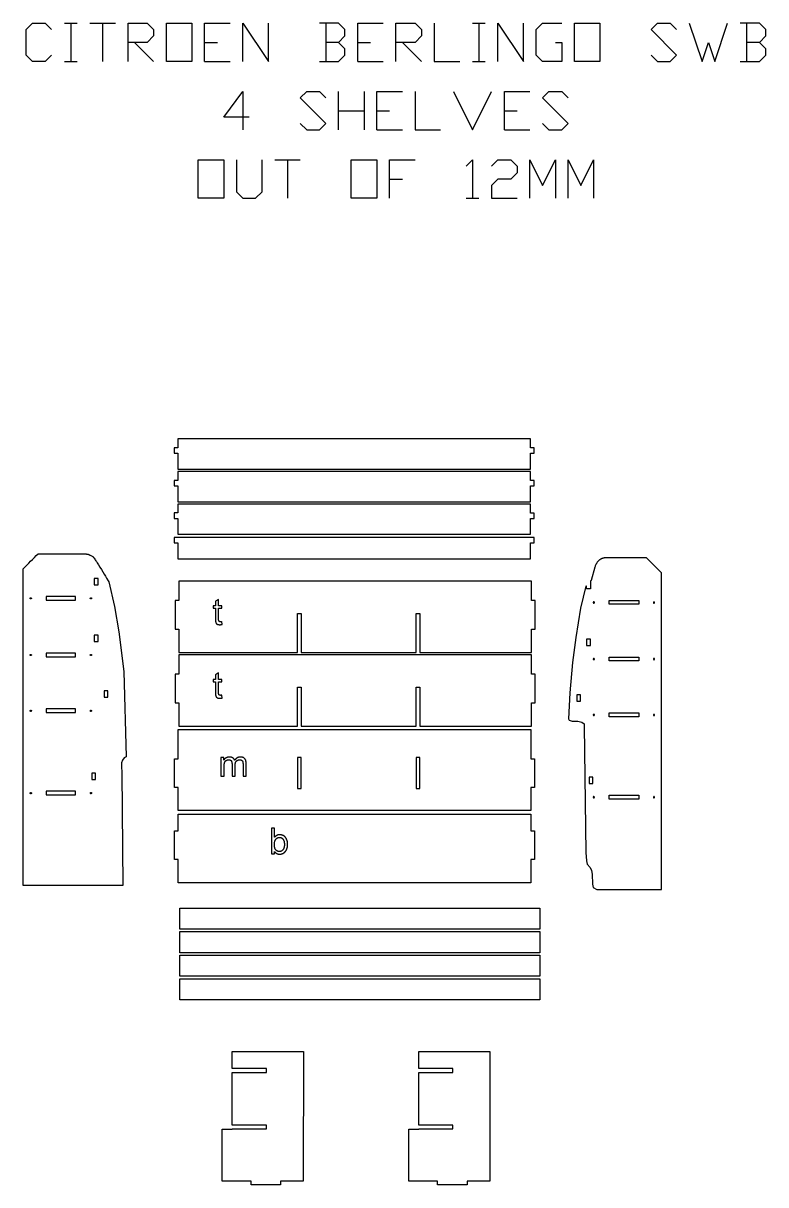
# Model space of a CAD drawing. Extents: x -1431 to 3738, y -1387 to 2467.
# Drawn here: x 1273 to 3738, y -1387 to 2467 of the extents above; entities that cross this region are included whole.
import ezdxf

# ---------------------------------------------------------------- set-up
doc = ezdxf.new("R2010")
doc.units = 0
doc.layers.add('DEFAULT_LAYER', color=1, linetype='CONTINUOUS')

msp = doc.modelspace()

# ---------------------------------------------------------------- linework, layer by layer
at = {"layer": 'DEFAULT_LAYER'}
for points in [[(1367, 2361.1), (1345.8, 2339.9), (1303.5, 2339.9), (1282.3, 2361.1), (1282.3, 2445.7), (1303.5, 2466.9), (1345.8, 2466.9), (1367, 2445.7)], [(1409.3, 2466.9), (1451.7, 2466.9)], [(1430.5, 2466.9), (1430.5, 2339.9)], [(1494, 2466.9), (1578.7, 2466.9)], [(1536.3, 2466.9), (1536.3, 2339.9)], [(1621, 2339.9), (1621, 2466.9), (1684.5, 2466.9), (1705.7, 2445.7), (1705.7, 2424.6), (1684.5, 2403.4), (1621, 2403.4)], [(1875, 2339.9), (1875, 2466.9), (1959.7, 2466.9)], [(2002, 2339.9), (2002, 2466.9), (2086.7, 2339.9), (2086.7, 2466.9)], [(2319.5, 2403.4), (2340.7, 2424.6), (2340.7, 2445.7), (2319.5, 2466.9), (2256, 2466.9)], [(2277.2, 2466.9), (2277.2, 2339.9)], [(2383, 2339.9), (2383, 2466.9), (2467.7, 2466.9)], [(2510, 2339.9), (2510, 2466.9), (2573.5, 2466.9), (2594.7, 2445.7), (2594.7, 2424.6), (2573.5, 2403.4), (2510, 2403.4)], [(2637, 2466.9), (2637, 2339.9), (2721.7, 2339.9)], [(2764, 2466.9), (2806.3, 2466.9)], [(2785.2, 2466.9), (2785.2, 2339.9)], [(2848.7, 2339.9), (2848.7, 2466.9), (2933.3, 2339.9), (2933.3, 2466.9)], [(3039.2, 2403.4), (3060.3, 2403.4), (3060.3, 2339.9), (2996.8, 2339.9), (2975.7, 2361.1), (2975.7, 2445.7), (2996.8, 2466.9), (3060.3, 2466.9)], [(3356.7, 2361.1), (3377.8, 2339.9), (3420.2, 2339.9), (3441.3, 2361.1), (3356.7, 2445.7), (3377.8, 2466.9), (3420.2, 2466.9), (3441.3, 2445.7)], [(3483.7, 2466.9), (3526, 2339.9), (3547.2, 2403.4), (3568.3, 2339.9), (3610.7, 2466.9)], [(3716.5, 2403.4), (3737.7, 2424.6), (3737.7, 2445.7), (3716.5, 2466.9), (3653, 2466.9)], [(3674.2, 2466.9), (3674.2, 2339.9)], [(1642.2, 2403.4), (1705.7, 2339.9)], [(1875, 2403.4), (1917.3, 2403.4)], [(2256, 2339.9), (2319.5, 2339.9), (2340.7, 2361.1), (2340.7, 2382.2), (2319.5, 2403.4), (2277.2, 2403.4)], [(2383, 2403.4), (2425.3, 2403.4)], [(2531.2, 2403.4), (2594.7, 2339.9)], [(3653, 2339.9), (3716.5, 2339.9), (3737.7, 2361.1), (3737.7, 2382.2), (3716.5, 2403.4), (3674.2, 2403.4)], [(1409.3, 2339.9), (1451.7, 2339.9)], [(1875, 2339.9), (1959.7, 2339.9)], [(2383, 2339.9), (2467.7, 2339.9)], [(2764, 2339.9), (2806.3, 2339.9)], [(2023.2, 2155.5), (1938.5, 2155.5), (2002, 2240.1), (2002, 2113.1)], [(2192.5, 2134.3), (2213.7, 2113.1), (2256, 2113.1), (2277.2, 2134.3), (2192.5, 2219), (2213.7, 2240.1), (2256, 2240.1), (2277.2, 2219)], [(2319.5, 2113.1), (2319.5, 2240.1)], [(2404.2, 2240.1), (2404.2, 2113.1)], [(2446.5, 2113.1), (2446.5, 2240.1), (2531.2, 2240.1)], [(2573.5, 2240.1), (2573.5, 2113.1), (2658.2, 2113.1)], [(2700.5, 2240.1), (2764, 2113.1), (2827.5, 2240.1)], [(2869.8, 2113.1), (2869.8, 2240.1), (2954.5, 2240.1)], [(2996.8, 2134.3), (3018, 2113.1), (3060.3, 2113.1), (3081.5, 2134.3), (2996.8, 2219), (3018, 2240.1), (3060.3, 2240.1), (3081.5, 2219)], [(2319.5, 2176.6), (2404.2, 2176.6)], [(2446.5, 2176.6), (2488.8, 2176.6)], [(2869.8, 2176.6), (2912.2, 2176.6)], [(2446.5, 2113.1), (2531.2, 2113.1)], [(2869.8, 2113.1), (2954.5, 2113.1)], [(1980.8, 2013.3), (1980.8, 1907.5), (2002, 1886.3), (2044.3, 1886.3), (2065.5, 1907.5), (2065.5, 2013.3)], [(2107.8, 2013.3), (2192.5, 2013.3)], [(2150.2, 2013.3), (2150.2, 1886.3)], [(2488.8, 1886.3), (2488.8, 2013.3), (2573.5, 2013.3)], [(2742.8, 1992.2), (2764, 2013.3), (2764, 1886.3)], [(2827.5, 1992.2), (2848.7, 2013.3), (2891, 2013.3), (2912.2, 1992.2), (2912.2, 1971), (2891, 1949.8), (2848.7, 1949.8), (2827.5, 1928.7), (2827.5, 1886.3), (2912.2, 1886.3)], [(2954.5, 1886.3), (2954.5, 2013.3), (2996.8, 1928.7), (3039.2, 2013.3), (3039.2, 1886.3)], [(3081.5, 1886.3), (3081.5, 2013.3), (3123.8, 1928.7), (3166.2, 2013.3), (3166.2, 1886.3)], [(2488.8, 1949.8), (2531.2, 1949.8)], [(2742.8, 1886.3), (2785.2, 1886.3)]]:
    msp.add_lwpolyline(points, dxfattribs=at)
for points in [[(1748, 2339.9), (1748, 2466.9), (1832.7, 2466.9), (1832.7, 2339.9)], [(3102.7, 2339.9), (3102.7, 2466.9), (3187.3, 2466.9), (3187.3, 2339.9)], [(1853.8, 1886.3), (1853.8, 2013.3), (1938.5, 2013.3), (1938.5, 1886.3)], [(2361.8, 1886.3), (2361.8, 2013.3), (2446.5, 2013.3), (2446.5, 1886.3)], [(2957.1, 987.7), (2957.1, 1040.3), (2969.1, 1040.3), (2969.1, 1058.3), (2957.1, 1058.3), (2957.1, 1087.9), (1786.3, 1087.9), (1786.3, 1058.4), (1774.3, 1058.4), (1774.3, 1040.4), (1786.3, 1040.4), (1786.3, 987.7)], [(2957.1, 879.5), (2957.1, 932.1), (2969.1, 932.1), (2969.1, 950.1), (2957.1, 950.1), (2957.1, 979.6), (1786.3, 979.6), (1786.3, 950.2), (1774.3, 950.2), (1774.3, 932.2), (1786.3, 932.2), (1786.3, 879.5)], [(2957.1, 771.3), (2957.1, 823.9), (2969.1, 823.9), (2969.1, 841.9), (2957.1, 841.9), (2957.1, 871.4), (1786.3, 871.4), (1786.3, 842), (1774.3, 842), (1774.3, 824), (1786.3, 824), (1786.3, 771.3)], [(2957.1, 690.2), (2957.1, 742.8), (2969.1, 742.8), (2969.1, 760.8), (2957.1, 760.8), (1786.3, 760.9), (1774.3, 760.9), (1774.3, 742.9), (1786.3, 742.9), (1786.3, 690.2)], [(3143, 598.8), (3140.6, 598.8), (3122.7, 526.3), (3106.9, 429.1), (3095.9, 346.1), (3087.1, 245.9), (3083.2, 159.4), (3084.8, 155.2), (3094.5, 150.8), (3114.2, 150.8), (3126.9, 148.3), (3134.5, 142.1), (3135.1, 134.3), (3140, -284.5), (3142, -311.9), (3144.5, -323.6), (3154.3, -334.5), (3159.3, -343.6), (3161.7, -356.5), (3162.6, -389), (3164.9, -401), (3176.5, -407.1), (3391, -407.2), (3391.5, 643.1), (3341.5, 693.1), (3205.7, 693.1), (3204.9, 693.1), (3204.1, 693), (3203.4, 693), (3202.6, 692.9), (3201.8, 692.8), (3201, 692.7), (3200.3, 692.6), (3199.5, 692.5), (3198.8, 692.3), (3198, 692.1), (3197.3, 691.9), (3196.5, 691.7), (3195.8, 691.5), (3195.1, 691.2), (3194.4, 691), (3193.7, 690.7), (3193, 690.4), (3192.3, 690.1), (3191.6, 689.8), (3190.9, 689.4), (3190.2, 689.1), (3189.6, 688.7), (3188.9, 688.3), (3188.3, 687.9), (3187.6, 687.5), (3187, 687), (3186.4, 686.6), (3185.8, 686.1), (3185.1, 685.7), (3184.5, 685.2), (3184, 684.7), (3183.4, 684.2), (3182.8, 683.7), (3182.2, 683.1), (3181.7, 682.6), (3181.1, 682), (3180.1, 680.9), (3179.1, 679.7), (3178.1, 678.4), (3177.1, 677.1), (3176.3, 675.8), (3175.4, 674.5), (3174.6, 673.1), (3173.8, 671.6), (3173.1, 670.2), (3172.5, 668.7), (3171.8, 667.2), (3171.3, 665.6), (3170.8, 664.1), (3170.3, 662.5), (3158.3, 618.2), (3155.3, 616.8), (3155.3, 589.9), (3143, 589.9)], [(1508.7, 603.6), (1521, 603.6), (1521, 624.6), (1508.7, 624.6)], [(2577.4, 379.4), (2577.4, 508.8), (2589.7, 508.8), (2589.7, 379.4), (2959.9, 379.4), (2959.9, 456.5), (2971.8, 456.5), (2971.8, 551.4), (2959.9, 551.4), (2959.9, 615.5), (1789, 615.5), (1789, 551.5), (1777, 551.5), (1777, 456.5), (1789, 456.5), (1789, 379.4), (2183.5, 379.4), (2183.5, 508.8), (2195.8, 508.8), (2195.8, 379.4)], [(1295.7, 558.7), (1295.8, 558.9), (1295.8, 559.1), (1295.8, 559.2), (1295.9, 559.4), (1296, 559.6), (1296.1, 559.8), (1296.2, 559.9), (1296.3, 560.1), (1296.5, 560.2), (1296.6, 560.3), (1296.8, 560.4), (1297, 560.5), (1297.2, 560.6), (1297.3, 560.6), (1297.5, 560.6), (1297.7, 560.7), (1298, 560.6), (1298.1, 560.6), (1298.3, 560.6), (1298.5, 560.5), (1298.7, 560.4), (1298.9, 560.3), (1299, 560.2), (1299.2, 560.1), (1299.3, 559.9), (1299.4, 559.8), (1299.5, 559.6), (1299.6, 559.4), (1299.7, 559.2), (1299.7, 559.1), (1299.7, 558.9), (1299.7, 558.7), (1299.7, 558.4), (1299.7, 558.2), (1299.7, 558.1), (1299.6, 557.9), (1299.5, 557.7), (1299.4, 557.5), (1299.3, 557.4), (1299.2, 557.2), (1299, 557.1), (1298.9, 557), (1298.7, 556.9), (1298.5, 556.8), (1298.3, 556.7), (1298.1, 556.7), (1298, 556.7), (1297.7, 556.7), (1297.5, 556.7), (1297.3, 556.7), (1297.2, 556.7), (1297, 556.8), (1296.8, 556.9), (1296.6, 557), (1296.5, 557.1), (1296.3, 557.2), (1296.2, 557.4), (1296.1, 557.5), (1296, 557.7), (1295.9, 557.9), (1295.8, 558.1), (1295.8, 558.2), (1295.8, 558.4)], [(1446.5, 552.9), (1446.5, 565.2), (1348.5, 565.2), (1348.5, 552.9)], [(1495.5, 558.7), (1495.5, 558.9), (1495.5, 559.1), (1495.6, 559.2), (1495.7, 559.4), (1495.7, 559.6), (1495.8, 559.8), (1496, 559.9), (1496.1, 560.1), (1496.2, 560.2), (1496.4, 560.3), (1496.5, 560.4), (1496.7, 560.5), (1496.9, 560.6), (1497.1, 560.6), (1497.3, 560.6), (1497.5, 560.7), (1497.7, 560.6), (1497.9, 560.6), (1498.1, 560.6), (1498.3, 560.5), (1498.5, 560.4), (1498.6, 560.3), (1498.8, 560.2), (1498.9, 560.1), (1499, 559.9), (1499.2, 559.8), (1499.3, 559.6), (1499.3, 559.4), (1499.4, 559.2), (1499.5, 559.1), (1499.5, 558.9), (1499.5, 558.7), (1499.5, 558.4), (1499.5, 558.2), (1499.4, 558.1), (1499.3, 557.9), (1499.3, 557.7), (1499.2, 557.5), (1499, 557.4), (1498.9, 557.2), (1498.8, 557.1), (1498.6, 557), (1498.5, 556.9), (1498.3, 556.8), (1498.1, 556.7), (1497.9, 556.7), (1497.7, 556.7), (1497.5, 556.7), (1497.3, 556.7), (1497.1, 556.7), (1496.9, 556.7), (1496.7, 556.8), (1496.5, 556.9), (1496.4, 557), (1496.2, 557.1), (1496.1, 557.2), (1496, 557.4), (1495.8, 557.5), (1495.7, 557.7), (1495.7, 557.9), (1495.6, 558.1), (1495.5, 558.2), (1495.5, 558.4)], [(1931.9, 481.6), (1930.5, 481.4), (1929.3, 481.3), (1928.2, 481.2), (1927.3, 481.2), (1926.7, 481.2), (1926.2, 481.2), (1925.7, 481.3), (1925.2, 481.4), (1924.8, 481.5), (1924.4, 481.6), (1924, 481.8), (1923.7, 482), (1923.4, 482.2), (1923.1, 482.4), (1922.9, 482.6), (1922.6, 482.8), (1922.4, 483.1), (1922.2, 483.4), (1922, 483.7), (1921.9, 484), (1921.8, 484.4), (1921.7, 484.8), (1921.6, 485.4), (1921.5, 486.1), (1921.4, 486.8), (1921.4, 487.7), (1921.4, 488.7), (1921.4, 489.7), (1921.4, 525.8), (1931.9, 525.8), (1931.9, 533.9), (1921.4, 533.9), (1921.4, 555.4), (1911, 549.2), (1911, 533.9), (1903.3, 533.9), (1903.3, 525.8), (1911, 525.8), (1911, 490.3), (1911, 488.1), (1911.1, 486), (1911.2, 484.2), (1911.3, 482.5), (1911.4, 481.8), (1911.5, 481.1), (1911.6, 480.4), (1911.7, 479.8), (1911.8, 479.3), (1912, 478.8), (1912.1, 478.3), (1912.2, 478), (1912.4, 477.6), (1912.6, 477.2), (1912.8, 476.9), (1913, 476.6), (1913.2, 476.2), (1913.5, 475.9), (1913.7, 475.6), (1914, 475.3), (1914.3, 475), (1914.6, 474.8), (1914.9, 474.5), (1915.2, 474.2), (1915.6, 474), (1915.9, 473.7), (1916.7, 473.3), (1917.1, 473), (1917.5, 472.8), (1917.9, 472.6), (1918.4, 472.5), (1918.9, 472.3), (1919.4, 472.2), (1919.9, 472), (1920.4, 471.9), (1921, 471.8), (1921.6, 471.7), (1922.2, 471.6), (1922.8, 471.6), (1923.4, 471.5), (1924.1, 471.5), (1925.5, 471.5), (1926.4, 471.5), (1927.3, 471.5), (1928.2, 471.6), (1929.2, 471.7), (1930.2, 471.8), (1931.2, 472), (1932.3, 472.2), (1933.4, 472.4)], [(3168.8, 545), (3168.8, 545.2), (3168.8, 545.4), (3168.7, 545.6), (3168.6, 545.8), (3168.6, 545.9), (3168.5, 546.1), (3168.3, 546.3), (3168.2, 546.4), (3168.1, 546.5), (3167.9, 546.6), (3167.8, 546.7), (3167.6, 546.8), (3167.4, 546.9), (3167.2, 546.9), (3167, 547), (3166.8, 547), (3166.6, 547), (3166.4, 546.9), (3166.2, 546.9), (3166, 546.8), (3165.8, 546.7), (3165.7, 546.6), (3165.5, 546.5), (3165.4, 546.4), (3165.3, 546.3), (3165.1, 546.1), (3165, 545.9), (3165, 545.8), (3164.9, 545.6), (3164.8, 545.4), (3164.8, 545.2), (3164.8, 545), (3164.8, 544.8), (3164.8, 544.6), (3164.9, 544.4), (3165, 544.2), (3165, 544), (3165.1, 543.9), (3165.3, 543.7), (3165.4, 543.6), (3165.5, 543.4), (3165.7, 543.3), (3165.8, 543.2), (3166, 543.1), (3166.2, 543.1), (3166.4, 543), (3166.6, 543), (3166.8, 543), (3167, 543), (3167.2, 543), (3167.4, 543.1), (3167.6, 543.1), (3167.8, 543.2), (3167.9, 543.3), (3168.1, 543.4), (3168.2, 543.6), (3168.3, 543.7), (3168.5, 543.9), (3168.6, 544), (3168.6, 544.2), (3168.7, 544.4), (3168.8, 544.6), (3168.8, 544.8)], [(3217.8, 539.2), (3217.8, 551.5), (3315.8, 551.5), (3315.8, 539.2)], [(3368.6, 545), (3368.5, 545.2), (3368.5, 545.4), (3368.5, 545.6), (3368.4, 545.8), (3368.3, 545.9), (3368.2, 546.1), (3368.1, 546.3), (3368, 546.4), (3367.8, 546.5), (3367.7, 546.6), (3367.5, 546.7), (3367.3, 546.8), (3367.2, 546.9), (3367, 546.9), (3366.8, 547), (3366.6, 547), (3366.4, 547), (3366.2, 546.9), (3366, 546.9), (3365.8, 546.8), (3365.6, 546.7), (3365.4, 546.6), (3365.3, 546.5), (3365.1, 546.4), (3365, 546.3), (3364.9, 546.1), (3364.8, 545.9), (3364.7, 545.8), (3364.6, 545.6), (3364.6, 545.4), (3364.6, 545.2), (3364.6, 545), (3364.6, 544.8), (3364.6, 544.6), (3364.6, 544.4), (3364.7, 544.2), (3364.8, 544), (3364.9, 543.9), (3365, 543.7), (3365.1, 543.6), (3365.3, 543.4), (3365.4, 543.3), (3365.6, 543.2), (3365.8, 543.1), (3366, 543.1), (3366.2, 543), (3366.4, 543), (3366.6, 543), (3366.8, 543), (3367, 543), (3367.2, 543.1), (3367.3, 543.1), (3367.5, 543.2), (3367.7, 543.3), (3367.8, 543.4), (3368, 543.6), (3368.1, 543.7), (3368.2, 543.9), (3368.3, 544), (3368.4, 544.2), (3368.5, 544.4), (3368.5, 544.6), (3368.5, 544.8)], [(1508.7, 415.9), (1521, 415.9), (1521, 437), (1508.7, 437)], [(3143, 402.3), (3155.3, 402.3), (3155.3, 423.3), (3143, 423.3)], [(1295.7, 371), (1295.8, 371.2), (1295.8, 371.4), (1295.8, 371.6), (1295.9, 371.8), (1296, 371.9), (1296.1, 372.1), (1296.2, 372.3), (1296.3, 372.4), (1296.5, 372.5), (1296.6, 372.7), (1296.8, 372.8), (1297, 372.8), (1297.2, 372.9), (1297.3, 373), (1297.5, 373), (1297.7, 373), (1298, 373), (1298.1, 373), (1298.3, 372.9), (1298.5, 372.8), (1298.7, 372.8), (1298.9, 372.7), (1299, 372.5), (1299.2, 372.4), (1299.3, 372.3), (1299.4, 372.1), (1299.5, 371.9), (1299.6, 371.8), (1299.7, 371.6), (1299.7, 371.4), (1299.7, 371.2), (1299.7, 371), (1299.7, 370.8), (1299.7, 370.6), (1299.7, 370.4), (1299.6, 370.2), (1299.5, 370), (1299.4, 369.9), (1299.3, 369.7), (1299.2, 369.6), (1299, 369.4), (1298.9, 369.3), (1298.7, 369.2), (1298.5, 369.1), (1298.3, 369.1), (1298.1, 369), (1298, 369), (1297.7, 369), (1297.5, 369), (1297.3, 369), (1297.2, 369.1), (1297, 369.1), (1296.8, 369.2), (1296.6, 369.3), (1296.5, 369.4), (1296.3, 369.6), (1296.2, 369.7), (1296.1, 369.9), (1296, 370), (1295.9, 370.2), (1295.8, 370.4), (1295.8, 370.6), (1295.8, 370.8)], [(1446.5, 365.2), (1446.5, 377.5), (1348.5, 377.5), (1348.5, 365.2)], [(1495.5, 371), (1495.5, 371.2), (1495.5, 371.4), (1495.6, 371.6), (1495.7, 371.8), (1495.7, 371.9), (1495.8, 372.1), (1496, 372.3), (1496.1, 372.4), (1496.2, 372.5), (1496.4, 372.7), (1496.5, 372.8), (1496.7, 372.8), (1496.9, 372.9), (1497.1, 373), (1497.3, 373), (1497.5, 373), (1497.7, 373), (1497.9, 373), (1498.1, 372.9), (1498.3, 372.8), (1498.5, 372.8), (1498.6, 372.7), (1498.8, 372.5), (1498.9, 372.4), (1499, 372.3), (1499.2, 372.1), (1499.3, 371.9), (1499.3, 371.8), (1499.4, 371.6), (1499.5, 371.4), (1499.5, 371.2), (1499.5, 371), (1499.5, 370.8), (1499.5, 370.6), (1499.4, 370.4), (1499.3, 370.2), (1499.3, 370), (1499.2, 369.9), (1499, 369.7), (1498.9, 369.6), (1498.8, 369.4), (1498.6, 369.3), (1498.5, 369.2), (1498.3, 369.1), (1498.1, 369.1), (1497.9, 369), (1497.7, 369), (1497.5, 369), (1497.3, 369), (1497.1, 369), (1496.9, 369.1), (1496.7, 369.1), (1496.5, 369.2), (1496.4, 369.3), (1496.2, 369.4), (1496.1, 369.6), (1496, 369.7), (1495.8, 369.9), (1495.7, 370), (1495.7, 370.2), (1495.6, 370.4), (1495.5, 370.6), (1495.5, 370.8)], [(2577.4, 135.3), (2577.4, 264.6), (2589.7, 264.6), (2589.7, 135.3), (2959.9, 135.3), (2959.9, 212.3), (2971.8, 212.3), (2971.8, 307.3), (2959.9, 307.3), (2959.9, 371.3), (1789, 371.3), (1789, 307.3), (1777, 307.3), (1777, 212.3), (1789, 212.3), (1789, 135.3), (2183.5, 135.3), (2183.5, 264.6), (2195.8, 264.6), (2195.8, 135.3)], [(3168.8, 357.3), (3168.8, 357.5), (3168.8, 357.7), (3168.7, 357.9), (3168.6, 358.1), (3168.6, 358.3), (3168.5, 358.4), (3168.3, 358.6), (3168.2, 358.7), (3168.1, 358.9), (3167.9, 359), (3167.8, 359.1), (3167.6, 359.2), (3167.4, 359.2), (3167.2, 359.3), (3167, 359.3), (3166.8, 359.3), (3166.6, 359.3), (3166.4, 359.3), (3166.2, 359.2), (3166, 359.2), (3165.8, 359.1), (3165.7, 359), (3165.5, 358.9), (3165.4, 358.7), (3165.3, 358.6), (3165.1, 358.4), (3165, 358.3), (3165, 358.1), (3164.9, 357.9), (3164.8, 357.7), (3164.8, 357.5), (3164.8, 357.3), (3164.8, 357.1), (3164.8, 356.9), (3164.9, 356.7), (3165, 356.5), (3165, 356.4), (3165.1, 356.2), (3165.3, 356), (3165.4, 355.9), (3165.5, 355.8), (3165.7, 355.7), (3165.8, 355.6), (3166, 355.5), (3166.2, 355.4), (3166.4, 355.4), (3166.6, 355.3), (3166.8, 355.3), (3167, 355.3), (3167.2, 355.4), (3167.4, 355.4), (3167.6, 355.5), (3167.8, 355.6), (3167.9, 355.7), (3168.1, 355.8), (3168.2, 355.9), (3168.3, 356), (3168.5, 356.2), (3168.6, 356.4), (3168.6, 356.5), (3168.7, 356.7), (3168.8, 356.9), (3168.8, 357.1)], [(3217.8, 351.5), (3217.8, 363.8), (3315.8, 363.8), (3315.8, 351.5)], [(3368.6, 357.3), (3368.5, 357.5), (3368.5, 357.7), (3368.5, 357.9), (3368.4, 358.1), (3368.3, 358.3), (3368.2, 358.4), (3368.1, 358.6), (3368, 358.7), (3367.8, 358.9), (3367.7, 359), (3367.5, 359.1), (3367.3, 359.2), (3367.2, 359.2), (3367, 359.3), (3366.8, 359.3), (3366.6, 359.3), (3366.4, 359.3), (3366.2, 359.3), (3366, 359.2), (3365.8, 359.2), (3365.6, 359.1), (3365.4, 359), (3365.3, 358.9), (3365.1, 358.7), (3365, 358.6), (3364.9, 358.4), (3364.8, 358.3), (3364.7, 358.1), (3364.6, 357.9), (3364.6, 357.7), (3364.6, 357.5), (3364.6, 357.3), (3364.6, 357.1), (3364.6, 356.9), (3364.6, 356.7), (3364.7, 356.5), (3364.8, 356.4), (3364.9, 356.2), (3365, 356), (3365.1, 355.9), (3365.3, 355.8), (3365.4, 355.7), (3365.6, 355.6), (3365.8, 355.5), (3366, 355.4), (3366.2, 355.4), (3366.4, 355.3), (3366.6, 355.3), (3366.8, 355.3), (3367, 355.4), (3367.2, 355.4), (3367.3, 355.5), (3367.5, 355.6), (3367.7, 355.7), (3367.8, 355.8), (3368, 355.9), (3368.1, 356), (3368.2, 356.2), (3368.3, 356.4), (3368.4, 356.5), (3368.5, 356.7), (3368.5, 356.9), (3368.5, 357.1)], [(1931.9, 237.4), (1930.5, 237.3), (1929.3, 237.1), (1928.2, 237.1), (1927.3, 237), (1926.7, 237.1), (1926.2, 237.1), (1925.7, 237.1), (1925.2, 237.2), (1924.8, 237.3), (1924.4, 237.5), (1924, 237.6), (1923.7, 237.8), (1923.4, 238), (1923.1, 238.2), (1922.9, 238.4), (1922.6, 238.7), (1922.4, 238.9), (1922.2, 239.2), (1922, 239.5), (1921.9, 239.8), (1921.8, 240.2), (1921.7, 240.7), (1921.6, 241.2), (1921.5, 241.9), (1921.4, 242.7), (1921.4, 243.5), (1921.4, 244.5), (1921.4, 245.6), (1921.4, 281.6), (1931.9, 281.6), (1931.9, 289.7), (1921.4, 289.7), (1921.4, 311.3), (1911, 305), (1911, 289.7), (1903.3, 289.7), (1903.3, 281.6), (1911, 281.6), (1911, 246.2), (1911, 243.9), (1911.1, 241.9), (1911.2, 240), (1911.3, 238.4), (1911.4, 237.6), (1911.5, 236.9), (1911.6, 236.3), (1911.7, 235.7), (1911.8, 235.1), (1912, 234.6), (1912.1, 234.2), (1912.2, 233.8), (1912.4, 233.4), (1912.6, 233.1), (1912.8, 232.7), (1913, 232.4), (1913.2, 232.1), (1913.5, 231.8), (1913.7, 231.5), (1914, 231.2), (1914.3, 230.9), (1914.6, 230.6), (1914.9, 230.3), (1915.2, 230.1), (1915.6, 229.8), (1915.9, 229.6), (1916.7, 229.1), (1917.1, 228.9), (1917.5, 228.7), (1917.9, 228.5), (1918.4, 228.3), (1918.9, 228.1), (1919.4, 228), (1919.9, 227.9), (1920.4, 227.7), (1921, 227.6), (1921.6, 227.5), (1922.2, 227.5), (1922.8, 227.4), (1923.4, 227.4), (1924.1, 227.3), (1925.5, 227.3), (1926.4, 227.3), (1927.3, 227.4), (1928.2, 227.4), (1929.2, 227.5), (1930.2, 227.7), (1931.2, 227.8), (1932.3, 228), (1933.4, 228.2)], [(1541.6, 231.1), (1553.9, 231.1), (1553.9, 252.1), (1541.6, 252.1)], [(3109.9, 217.3), (3122.2, 217.3), (3122.2, 238.3), (3109.9, 238.3)], [(1295.7, 185.7), (1295.8, 185.9), (1295.8, 186.1), (1295.8, 186.3), (1295.9, 186.5), (1296, 186.6), (1296.1, 186.8), (1296.2, 187), (1296.3, 187.1), (1296.5, 187.2), (1296.6, 187.4), (1296.8, 187.5), (1297, 187.5), (1297.2, 187.6), (1297.3, 187.7), (1297.5, 187.7), (1297.7, 187.7), (1298, 187.7), (1298.1, 187.7), (1298.3, 187.6), (1298.5, 187.5), (1298.7, 187.5), (1298.9, 187.4), (1299, 187.2), (1299.2, 187.1), (1299.3, 187), (1299.4, 186.8), (1299.5, 186.6), (1299.6, 186.5), (1299.7, 186.3), (1299.7, 186.1), (1299.7, 185.9), (1299.7, 185.7), (1299.7, 185.5), (1299.7, 185.3), (1299.7, 185.1), (1299.6, 184.9), (1299.5, 184.7), (1299.4, 184.6), (1299.3, 184.4), (1299.2, 184.3), (1299, 184.2), (1298.9, 184), (1298.7, 183.9), (1298.5, 183.9), (1298.3, 183.8), (1298.1, 183.7), (1298, 183.7), (1297.7, 183.7), (1297.5, 183.7), (1297.3, 183.7), (1297.2, 183.8), (1297, 183.9), (1296.8, 183.9), (1296.6, 184), (1296.5, 184.2), (1296.3, 184.3), (1296.2, 184.4), (1296.1, 184.6), (1296, 184.7), (1295.9, 184.9), (1295.8, 185.1), (1295.8, 185.3), (1295.8, 185.5)], [(1446.5, 179.9), (1446.5, 192.2), (1348.5, 192.2), (1348.5, 179.9)], [(1495.5, 185.7), (1495.5, 185.9), (1495.5, 186.1), (1495.6, 186.3), (1495.7, 186.5), (1495.7, 186.6), (1495.8, 186.8), (1496, 187), (1496.1, 187.1), (1496.2, 187.2), (1496.4, 187.4), (1496.5, 187.5), (1496.7, 187.5), (1496.9, 187.6), (1497.1, 187.7), (1497.3, 187.7), (1497.5, 187.7), (1497.7, 187.7), (1497.9, 187.7), (1498.1, 187.6), (1498.3, 187.5), (1498.5, 187.5), (1498.6, 187.4), (1498.8, 187.2), (1498.9, 187.1), (1499, 187), (1499.2, 186.8), (1499.3, 186.6), (1499.3, 186.5), (1499.4, 186.3), (1499.5, 186.1), (1499.5, 185.9), (1499.5, 185.7), (1499.5, 185.5), (1499.5, 185.3), (1499.4, 185.1), (1499.3, 184.9), (1499.3, 184.7), (1499.2, 184.6), (1499, 184.4), (1498.9, 184.3), (1498.8, 184.2), (1498.6, 184), (1498.5, 183.9), (1498.3, 183.9), (1498.1, 183.8), (1497.9, 183.7), (1497.7, 183.7), (1497.5, 183.7), (1497.3, 183.7), (1497.1, 183.7), (1496.9, 183.8), (1496.7, 183.9), (1496.5, 183.9), (1496.4, 184), (1496.2, 184.2), (1496.1, 184.3), (1496, 184.4), (1495.8, 184.6), (1495.7, 184.7), (1495.7, 184.9), (1495.6, 185.1), (1495.5, 185.3), (1495.5, 185.5)], [(3168.8, 172), (3168.8, 172.2), (3168.8, 172.4), (3168.7, 172.6), (3168.6, 172.8), (3168.6, 173), (3168.5, 173.1), (3168.3, 173.3), (3168.2, 173.4), (3168.1, 173.6), (3167.9, 173.7), (3167.8, 173.8), (3167.6, 173.9), (3167.4, 173.9), (3167.2, 174), (3167, 174), (3166.8, 174), (3166.6, 174), (3166.4, 174), (3166.2, 173.9), (3166, 173.9), (3165.8, 173.8), (3165.7, 173.7), (3165.5, 173.6), (3165.4, 173.4), (3165.3, 173.3), (3165.1, 173.1), (3165, 173), (3165, 172.8), (3164.9, 172.6), (3164.8, 172.4), (3164.8, 172.2), (3164.8, 172), (3164.8, 171.8), (3164.8, 171.6), (3164.9, 171.4), (3165, 171.2), (3165, 171.1), (3165.1, 170.9), (3165.3, 170.8), (3165.4, 170.6), (3165.5, 170.5), (3165.7, 170.4), (3165.8, 170.3), (3166, 170.2), (3166.2, 170.1), (3166.4, 170.1), (3166.6, 170), (3166.8, 170), (3167, 170), (3167.2, 170.1), (3167.4, 170.1), (3167.6, 170.2), (3167.8, 170.3), (3167.9, 170.4), (3168.1, 170.5), (3168.2, 170.6), (3168.3, 170.8), (3168.5, 170.9), (3168.6, 171.1), (3168.6, 171.2), (3168.7, 171.4), (3168.8, 171.6), (3168.8, 171.8)], [(3217.8, 166.2), (3217.8, 178.5), (3315.8, 178.5), (3315.8, 166.2)], [(3368.6, 172), (3368.5, 172.2), (3368.5, 172.4), (3368.5, 172.6), (3368.4, 172.8), (3368.3, 173), (3368.2, 173.1), (3368.1, 173.3), (3368, 173.4), (3367.8, 173.6), (3367.7, 173.7), (3367.5, 173.8), (3367.3, 173.9), (3367.2, 173.9), (3367, 174), (3366.8, 174), (3366.6, 174), (3366.4, 174), (3366.2, 174), (3366, 173.9), (3365.8, 173.9), (3365.6, 173.8), (3365.4, 173.7), (3365.3, 173.6), (3365.1, 173.4), (3365, 173.3), (3364.9, 173.1), (3364.8, 173), (3364.7, 172.8), (3364.6, 172.6), (3364.6, 172.4), (3364.6, 172.2), (3364.6, 172), (3364.6, 171.8), (3364.6, 171.6), (3364.6, 171.4), (3364.7, 171.2), (3364.8, 171.1), (3364.9, 170.9), (3365, 170.8), (3365.1, 170.6), (3365.3, 170.5), (3365.4, 170.4), (3365.6, 170.3), (3365.8, 170.2), (3366, 170.1), (3366.2, 170.1), (3366.4, 170), (3366.6, 170), (3366.8, 170), (3367, 170.1), (3367.2, 170.1), (3367.3, 170.2), (3367.5, 170.3), (3367.7, 170.4), (3367.8, 170.5), (3368, 170.6), (3368.1, 170.8), (3368.2, 170.9), (3368.3, 171.1), (3368.4, 171.2), (3368.5, 171.4), (3368.5, 171.6), (3368.5, 171.8)], [(1774.9, -68.3), (1774.9, 26.7), (1786.9, 26.7), (1786.9, 124), (2957.8, 124), (2957.8, 26.7), (2969.8, 26.7), (2969.8, -68.3), (2957.8, -68.3), (2957.8, -145.3), (1786.9, -145.3), (1786.9, -68.3)], [(1929.2, -30.7), (1939.6, -30.7), (1939.6, 1.3), (1939.7, 3.3), (1939.8, 5.3), (1939.8, 6.2), (1939.9, 7.1), (1940, 7.9), (1940.1, 8.7), (1940.2, 9.5), (1940.3, 10.3), (1940.4, 11), (1940.6, 11.7), (1940.8, 12.4), (1940.9, 13), (1941.1, 13.6), (1941.3, 14.2), (1941.5, 14.7), (1941.8, 15.3), (1942, 15.8), (1942.3, 16.3), (1942.6, 16.8), (1942.9, 17.2), (1943.2, 17.7), (1943.5, 18.1), (1943.9, 18.5), (1944.2, 18.9), (1944.6, 19.3), (1945, 19.7), (1945.4, 20), (1945.8, 20.4), (1946.3, 20.7), (1946.7, 21), (1947.2, 21.3), (1947.7, 21.5), (1948.2, 21.8), (1948.7, 22), (1949.1, 22.2), (1949.6, 22.4), (1950.2, 22.6), (1950.7, 22.7), (1951.2, 22.9), (1951.7, 23), (1952.2, 23.1), (1952.7, 23.2), (1953.3, 23.2), (1953.8, 23.3), (1954.4, 23.3), (1954.9, 23.3), (1955.6, 23.3), (1956.3, 23.3), (1957, 23.2), (1957.6, 23.1), (1958.2, 23), (1958.8, 22.8), (1959.4, 22.6), (1959.9, 22.4), (1960.4, 22.2), (1960.9, 21.9), (1961.4, 21.7), (1961.8, 21.3), (1962.2, 21), (1962.6, 20.6), (1962.9, 20.2), (1963.3, 19.8), (1963.6, 19.4), (1963.9, 18.9), (1964.1, 18.4), (1964.4, 17.9), (1964.6, 17.3), (1964.8, 16.7), (1965, 16.1), (1965.2, 15.5), (1965.3, 14.8), (1965.5, 14.1), (1965.6, 13.4), (1965.7, 12.6), (1965.7, 11.9), (1965.8, 11.1), (1965.8, 10.2), (1965.8, 9.4), (1965.8, -30.7), (1976.3, -30.7), (1976.3, 5.1), (1976.3, 6.3), (1976.3, 7.4), (1976.4, 8.5), (1976.5, 9.6), (1976.7, 10.6), (1976.9, 11.5), (1977.1, 12.5), (1977.3, 13.4), (1977.6, 14.2), (1977.9, 15), (1978.3, 15.8), (1978.7, 16.5), (1979.1, 17.2), (1979.6, 17.8), (1980, 18.4), (1980.6, 19), (1981.1, 19.5), (1981.7, 20), (1982.3, 20.4), (1982.9, 20.9), (1983.5, 21.2), (1984.1, 21.6), (1984.7, 21.9), (1985.4, 22.2), (1986.1, 22.5), (1986.8, 22.7), (1987.5, 22.9), (1988.2, 23), (1989, 23.2), (1989.8, 23.2), (1990.6, 23.3), (1991.4, 23.3), (1992.2, 23.3), (1993.1, 23.2), (1993.9, 23.1), (1994.7, 22.9), (1995.5, 22.6), (1996.2, 22.4), (1996.9, 22), (1997.3, 21.8), (1997.6, 21.6), (1998.3, 21.2), (1998.9, 20.7), (1999.1, 20.5), (1999.4, 20.2), (1999.6, 19.9), (1999.9, 19.7), (2000.1, 19.4), (2000.3, 19.1), (2000.5, 18.8), (2000.7, 18.5), (2000.9, 18.2), (2001, 17.8), (2001.2, 17.5), (2001.3, 17.2), (2001.4, 16.8), (2001.5, 16.4), (2001.7, 15.6), (2001.9, 14.6), (2002.1, 13.5), (2002.2, 12.4), (2002.3, 11.1), (2002.3, 9.7), (2002.3, 8.2), (2002.3, -30.7), (2012.7, -30.7), (2012.7, 11.6), (2012.7, 12.9), (2012.6, 14.2), (2012.5, 15.4), (2012.4, 16.6), (2012.2, 17.7), (2012, 18.8), (2011.8, 19.8), (2011.5, 20.8), (2011.2, 21.8), (2010.8, 22.7), (2010.4, 23.6), (2009.9, 24.4), (2009.5, 25.2), (2008.9, 25.9), (2008.4, 26.6), (2007.8, 27.3), (2007.2, 27.9), (2006.5, 28.4), (2005.8, 29), (2005.1, 29.5), (2004.3, 29.9), (2003.5, 30.4), (2002.7, 30.7), (2001.8, 31.1), (2000.9, 31.4), (2000, 31.6), (1999, 31.9), (1998, 32), (1997, 32.2), (1995.9, 32.3), (1994.8, 32.3), (1993.7, 32.4), (1993, 32.3), (1992.2, 32.3), (1991.5, 32.3), (1990.8, 32.2), (1990.1, 32.1), (1989.4, 32), (1988.8, 31.8), (1988.1, 31.7), (1987.4, 31.5), (1986.8, 31.3), (1986.1, 31.1), (1985.5, 30.8), (1984.9, 30.6), (1984.3, 30.3), (1983.7, 30), (1983.1, 29.7), (1982.5, 29.3), (1981.9, 28.9), (1981.3, 28.6), (1980.8, 28.1), (1980.2, 27.7), (1979.6, 27.3), (1979.1, 26.8), (1978.6, 26.3), (1978.1, 25.8), (1977.5, 25.2), (1977, 24.7), (1976.5, 24.1), (1976.1, 23.5), (1975.6, 22.9), (1975.1, 22.2), (1974.6, 21.6), (1974.4, 22.2), (1974.2, 22.8), (1973.9, 23.4), (1973.6, 24), (1973.3, 24.5), (1972.9, 25.1), (1972.6, 25.6), (1972.2, 26.1), (1971.8, 26.6), (1971.4, 27.1), (1970.9, 27.5), (1970.5, 28), (1970, 28.4), (1969.5, 28.8), (1969, 29.2), (1968.4, 29.5), (1967.9, 29.9), (1967.3, 30.2), (1966.7, 30.5), (1966.1, 30.8), (1965.5, 31), (1964.8, 31.2), (1964.1, 31.5), (1963.5, 31.6), (1962.7, 31.8), (1962, 32), (1961.3, 32.1), (1960.5, 32.2), (1959.7, 32.3), (1958.9, 32.3), (1958.1, 32.3), (1957.2, 32.4), (1956.5, 32.3), (1955.7, 32.3), (1955, 32.3), (1954.2, 32.2), (1953.5, 32.1), (1952.8, 32), (1952.1, 31.8), (1951.4, 31.7), (1950.7, 31.5), (1950.1, 31.3), (1949.4, 31), (1948.8, 30.8), (1948.1, 30.5), (1947.5, 30.2), (1946.9, 29.9), (1946.3, 29.6), (1945.7, 29.2), (1945.1, 28.9), (1944.5, 28.5), (1944, 28.1), (1943.4, 27.7), (1942.9, 27.3), (1942.4, 26.8), (1941.9, 26.4), (1941.4, 25.9), (1941, 25.5), (1940.5, 25), (1940.1, 24.5), (1939.7, 24), (1939.3, 23.4), (1938.9, 22.9), (1938.5, 22.3), (1938.5, 31), (1929.2, 31)], [(2183.5, -71.5), (2195.8, -71.5), (2195.8, 30.4), (2183.5, 30.4)], [(2577.4, -71.5), (2589.7, -71.5), (2589.7, 30.4), (2577.4, 30.4)], [(1500.7, -42.1), (1513, -42.1), (1513, -21.1), (1500.7, -21.1)], [(3151.2, -55.9), (3163.5, -55.9), (3163.5, -34.9), (3151.2, -34.9)], [(1295.8, -87.4), (1295.8, -87.2), (1295.9, -87), (1295.9, -86.8), (1296, -86.6), (1296.1, -86.4), (1296.2, -86.2), (1296.3, -86.1), (1296.4, -85.9), (1296.6, -85.8), (1296.7, -85.7), (1296.9, -85.6), (1297.1, -85.5), (1297.2, -85.4), (1297.4, -85.4), (1297.6, -85.4), (1297.8, -85.4), (1298, -85.4), (1298.2, -85.4), (1298.4, -85.4), (1298.6, -85.5), (1298.8, -85.6), (1299, -85.7), (1299.1, -85.8), (1299.2, -85.9), (1299.4, -86.1), (1299.5, -86.2), (1299.6, -86.4), (1299.7, -86.6), (1299.7, -86.8), (1299.8, -87), (1299.8, -87.2), (1299.8, -87.4), (1299.8, -87.6), (1299.8, -87.8), (1299.7, -88), (1299.7, -88.1), (1299.6, -88.3), (1299.5, -88.5), (1299.4, -88.6), (1299.2, -88.8), (1299.1, -88.9), (1299, -89), (1298.8, -89.1), (1298.6, -89.2), (1298.4, -89.3), (1298.2, -89.3), (1298, -89.3), (1297.8, -89.4), (1297.6, -89.3), (1297.4, -89.3), (1297.2, -89.3), (1297.1, -89.2), (1296.9, -89.1), (1296.7, -89), (1296.6, -88.9), (1296.4, -88.8), (1296.3, -88.6), (1296.2, -88.5), (1296.1, -88.3), (1296, -88.1), (1295.9, -88), (1295.9, -87.8), (1295.8, -87.6)], [(1446.6, -93.2), (1446.6, -80.9), (1348.6, -80.9), (1348.6, -93.2)], [(1495.6, -87.4), (1495.6, -87.2), (1495.6, -87), (1495.7, -86.8), (1495.7, -86.6), (1495.8, -86.4), (1495.9, -86.2), (1496, -86.1), (1496.2, -85.9), (1496.3, -85.8), (1496.5, -85.7), (1496.6, -85.6), (1496.8, -85.5), (1497, -85.4), (1497.2, -85.4), (1497.4, -85.4), (1497.6, -85.4), (1497.8, -85.4), (1498, -85.4), (1498.2, -85.4), (1498.4, -85.5), (1498.5, -85.6), (1498.7, -85.7), (1498.9, -85.8), (1499, -85.9), (1499.1, -86.1), (1499.2, -86.2), (1499.3, -86.4), (1499.4, -86.6), (1499.5, -86.8), (1499.5, -87), (1499.6, -87.2), (1499.6, -87.4), (1499.6, -87.6), (1499.5, -87.8), (1499.5, -88), (1499.4, -88.1), (1499.3, -88.3), (1499.2, -88.5), (1499.1, -88.6), (1499, -88.8), (1498.9, -88.9), (1498.7, -89), (1498.5, -89.1), (1498.4, -89.2), (1498.2, -89.3), (1498, -89.3), (1497.8, -89.3), (1497.6, -89.4), (1497.4, -89.3), (1497.2, -89.3), (1497, -89.3), (1496.8, -89.2), (1496.6, -89.1), (1496.5, -89), (1496.3, -88.9), (1496.2, -88.8), (1496, -88.6), (1495.9, -88.5), (1495.8, -88.3), (1495.7, -88.1), (1495.7, -88), (1495.6, -87.8), (1495.6, -87.6)], [(3168.7, -101), (3168.7, -100.8), (3168.7, -100.6), (3168.6, -100.4), (3168.6, -100.3), (3168.5, -100.1), (3168.4, -99.9), (3168.3, -99.8), (3168.1, -99.6), (3168, -99.5), (3167.8, -99.4), (3167.7, -99.3), (3167.5, -99.2), (3167.3, -99.1), (3167.1, -99.1), (3166.9, -99), (3166.7, -99), (3166.5, -99), (3166.3, -99.1), (3166.1, -99.1), (3165.9, -99.2), (3165.8, -99.3), (3165.6, -99.4), (3165.4, -99.5), (3165.3, -99.6), (3165.2, -99.8), (3165.1, -99.9), (3165, -100.1), (3164.9, -100.3), (3164.8, -100.4), (3164.8, -100.6), (3164.7, -100.8), (3164.7, -101), (3164.7, -101.2), (3164.8, -101.4), (3164.8, -101.6), (3164.9, -101.8), (3165, -102), (3165.1, -102.1), (3165.2, -102.3), (3165.3, -102.4), (3165.4, -102.6), (3165.6, -102.7), (3165.8, -102.8), (3165.9, -102.9), (3166.1, -102.9), (3166.3, -103), (3166.5, -103), (3166.7, -103), (3166.9, -103), (3167.1, -103), (3167.3, -102.9), (3167.5, -102.9), (3167.7, -102.8), (3167.8, -102.7), (3168, -102.6), (3168.1, -102.4), (3168.3, -102.3), (3168.4, -102.1), (3168.5, -102), (3168.6, -101.8), (3168.6, -101.6), (3168.7, -101.4), (3168.7, -101.2)], [(3217.7, -106.9), (3217.7, -94.6), (3315.7, -94.6), (3315.7, -106.9)], [(3368.5, -101), (3368.5, -100.8), (3368.4, -100.6), (3368.4, -100.4), (3368.3, -100.3), (3368.2, -100.1), (3368.1, -99.9), (3368, -99.8), (3367.9, -99.6), (3367.7, -99.5), (3367.6, -99.4), (3367.4, -99.3), (3367.2, -99.2), (3367.1, -99.1), (3366.9, -99.1), (3366.7, -99), (3366.5, -99), (3366.3, -99), (3366.1, -99.1), (3365.9, -99.1), (3365.7, -99.2), (3365.5, -99.3), (3365.4, -99.4), (3365.2, -99.5), (3365.1, -99.6), (3364.9, -99.8), (3364.8, -99.9), (3364.7, -100.1), (3364.6, -100.3), (3364.6, -100.4), (3364.5, -100.6), (3364.5, -100.8), (3364.5, -101), (3364.5, -101.2), (3364.5, -101.4), (3364.6, -101.6), (3364.6, -101.8), (3364.7, -102), (3364.8, -102.1), (3364.9, -102.3), (3365.1, -102.4), (3365.2, -102.6), (3365.4, -102.7), (3365.5, -102.8), (3365.7, -102.9), (3365.9, -102.9), (3366.1, -103), (3366.3, -103), (3366.5, -103), (3366.7, -103), (3366.9, -103), (3367.1, -102.9), (3367.2, -102.9), (3367.4, -102.8), (3367.6, -102.7), (3367.7, -102.6), (3367.9, -102.4), (3368, -102.3), (3368.1, -102.1), (3368.2, -102), (3368.3, -101.8), (3368.4, -101.6), (3368.4, -101.4), (3368.5, -101.2)], [(1774.9, -307.9), (1774.9, -212.9), (1786.9, -212.9), (1786.9, -156.9), (2957.8, -156.9), (2957.8, -212.9), (2969.7, -212.9), (2969.7, -307.9), (2957.8, -307.9), (2957.8, -384.9), (1786.9, -384.9), (1786.9, -307.9)], [(2106.6, -288.5), (2106.6, -280.8), (2107, -281.4), (2107.4, -281.9), (2107.8, -282.5), (2108.3, -283), (2108.7, -283.4), (2109.1, -283.9), (2109.6, -284.4), (2110, -284.8), (2110.5, -285.2), (2111, -285.6), (2111.5, -286), (2112, -286.4), (2112.5, -286.7), (2113, -287.1), (2113.5, -287.4), (2114, -287.7), (2114.6, -287.9), (2115.1, -288.2), (2115.7, -288.4), (2116.2, -288.7), (2116.8, -288.9), (2117.4, -289), (2118, -289.2), (2118.6, -289.4), (2119.2, -289.5), (2119.8, -289.6), (2120.5, -289.7), (2121.1, -289.8), (2121.8, -289.9), (2122.4, -289.9), (2123.1, -289.9), (2123.8, -289.9), (2124.4, -289.9), (2125.1, -289.9), (2125.8, -289.9), (2126.5, -289.8), (2127.1, -289.7), (2127.8, -289.6), (2128.4, -289.5), (2129.1, -289.4), (2129.7, -289.3), (2130.3, -289.1), (2130.9, -288.9), (2131.6, -288.7), (2132.2, -288.5), (2132.8, -288.3), (2133.4, -288), (2133.9, -287.8), (2134.5, -287.5), (2135.1, -287.2), (2135.7, -286.9), (2136.3, -286.6), (2136.8, -286.2), (2137.4, -285.8), (2137.9, -285.5), (2138.5, -285.1), (2139, -284.7), (2139.5, -284.2), (2140, -283.8), (2140.6, -283.3), (2141.1, -282.8), (2141.6, -282.3), (2142.1, -281.8), (2142.6, -281.3), (2143.1, -280.7), (2143.5, -280.2), (2144, -279.6), (2144.4, -279), (2144.8, -278.4), (2145.2, -277.8), (2145.6, -277.2), (2146, -276.5), (2146.4, -275.9), (2146.7, -275.2), (2147, -274.5), (2147.3, -273.8), (2147.6, -273.1), (2147.9, -272.3), (2148.2, -271.6), (2148.4, -270.8), (2148.7, -270.1), (2148.9, -269.3), (2149.1, -268.5), (2149.3, -267.7), (2149.5, -266.8), (2149.6, -266), (2149.8, -265.1), (2149.9, -264.3), (2150, -263.4), (2150.1, -262.5), (2150.2, -261.6), (2150.3, -260.6), (2150.3, -259.7), (2150.4, -258.7), (2150.4, -257.8), (2150.4, -256.8), (2150.4, -255.1), (2150.3, -253.5), (2150.2, -252.7), (2150.1, -251.9), (2150, -251.1), (2149.9, -250.3), (2149.8, -249.5), (2149.7, -248.8), (2149.5, -248), (2149.4, -247.2), (2149.2, -246.5), (2149, -245.7), (2148.8, -245), (2148.5, -244.3), (2148.3, -243.5), (2148.1, -242.8), (2147.8, -242.1), (2147.5, -241.4), (2147.2, -240.8), (2147, -240.1), (2146.6, -239.5), (2146.3, -238.8), (2146, -238.2), (2145.7, -237.6), (2145.3, -237), (2144.9, -236.4), (2144.6, -235.9), (2144.2, -235.3), (2143.8, -234.8), (2143.4, -234.3), (2143, -233.8), (2142.5, -233.3), (2142.1, -232.8), (2141.6, -232.3), (2141.2, -231.8), (2140.7, -231.4), (2140.2, -231), (2139.7, -230.6), (2139.1, -230.2), (2138.6, -229.8), (2138, -229.4), (2137.5, -229.1), (2136.9, -228.7), (2136.3, -228.4), (2135.7, -228.1), (2135, -227.8), (2134.4, -227.5), (2133.8, -227.3), (2133.1, -227), (2132.5, -226.8), (2131.8, -226.6), (2131.1, -226.4), (2130.5, -226.2), (2129.8, -226.1), (2129.1, -226), (2128.5, -225.8), (2127.8, -225.7), (2127.1, -225.7), (2126.4, -225.6), (2125.7, -225.5), (2125, -225.5), (2124.3, -225.5), (2123.6, -225.5), (2123, -225.5), (2122.4, -225.6), (2121.8, -225.6), (2121.2, -225.7), (2120.6, -225.8), (2120, -225.9), (2119.4, -226), (2118.8, -226.2), (2118.2, -226.3), (2117.7, -226.5), (2117.1, -226.7), (2116.5, -226.9), (2116, -227.1), (2115.5, -227.3), (2114.9, -227.6), (2114.4, -227.9), (2113.9, -228.1), (2113.4, -228.4), (2112.9, -228.8), (2112.4, -229.1), (2111.9, -229.4), (2111.4, -229.8), (2110.9, -230.2), (2110.5, -230.6), (2110, -231), (2109.6, -231.4), (2109.1, -231.9), (2108.7, -232.3), (2108.2, -232.8), (2107.8, -233.3), (2107.4, -233.8), (2107.4, -203.5), (2096.9, -203.5), (2096.9, -288.5)], [(2106.5, -257.3), (2106.5, -255.9), (2106.6, -254.5), (2106.7, -253.2), (2106.8, -252), (2107, -250.7), (2107.2, -249.6), (2107.5, -248.4), (2107.8, -247.3), (2108.1, -246.3), (2108.5, -245.3), (2108.9, -244.3), (2109.3, -243.4), (2109.8, -242.5), (2110.3, -241.6), (2110.9, -240.8), (2111.5, -240.1), (2112.1, -239.4), (2112.8, -238.7), (2113.5, -238), (2114.1, -237.5), (2114.8, -236.9), (2115.5, -236.4), (2116.2, -236), (2117, -235.6), (2117.7, -235.2), (2118.5, -234.9), (2119.3, -234.7), (2120, -234.5), (2120.9, -234.3), (2121.7, -234.2), (2122.5, -234.1), (2123.4, -234.1), (2124.2, -234.1), (2125, -234.2), (2125.8, -234.3), (2126.6, -234.5), (2127.4, -234.7), (2128.2, -234.9), (2128.9, -235.2), (2129.6, -235.5), (2130.4, -235.9), (2131.1, -236.3), (2131.7, -236.8), (2132.4, -237.3), (2133.1, -237.9), (2133.7, -238.5), (2134.3, -239.1), (2134.9, -239.8), (2135.2, -240.2), (2135.5, -240.6), (2136, -241.4), (2136.5, -242.2), (2137, -243.1), (2137.4, -244.1), (2137.8, -245), (2138.2, -246.1), (2138.5, -247.2), (2138.8, -248.3), (2139, -249.5), (2139.3, -250.7), (2139.4, -252), (2139.6, -253.4), (2139.6, -254.7), (2139.7, -256.2), (2139.7, -257.7), (2139.7, -259.1), (2139.6, -260.5), (2139.5, -261.9), (2139.4, -263.2), (2139.2, -264.5), (2139, -265.7), (2138.8, -266.9), (2138.5, -268), (2138.1, -269.1), (2137.8, -270.1), (2137.4, -271.1), (2136.9, -272.1), (2136.4, -273), (2135.9, -273.8), (2135.3, -274.7), (2134.7, -275.4), (2134.1, -276.1), (2133.5, -276.8), (2132.8, -277.4), (2132.1, -278), (2131.4, -278.5), (2130.7, -279), (2130, -279.5), (2129.3, -279.9), (2128.5, -280.2), (2127.8, -280.5), (2127, -280.8), (2126.2, -281), (2125.4, -281.1), (2124.6, -281.3), (2123.7, -281.3), (2122.9, -281.3), (2122.4, -281.3), (2121.9, -281.3), (2121.3, -281.3), (2120.8, -281.2), (2120.3, -281.1), (2119.9, -281.1), (2119.4, -281), (2118.9, -280.8), (2118.4, -280.7), (2118, -280.6), (2117.5, -280.4), (2117.1, -280.2), (2116.6, -280), (2116.2, -279.8), (2115.8, -279.6), (2115.3, -279.3), (2114.9, -279.1), (2114.5, -278.8), (2114.1, -278.5), (2113.7, -278.2), (2113.3, -277.9), (2113, -277.5), (2112.6, -277.2), (2112.2, -276.8), (2111.9, -276.4), (2111.5, -276), (2111.2, -275.6), (2110.8, -275.2), (2110.2, -274.3), (2109.5, -273.3), (2109.2, -272.6), (2108.8, -271.9), (2108.5, -271.2), (2108.2, -270.4), (2108, -269.6), (2107.7, -268.7), (2107.5, -267.8), (2107.3, -266.8), (2107.1, -265.8), (2106.9, -264.7), (2106.8, -263.6), (2106.7, -262.4), (2106.6, -261.2), (2106.6, -259.9), (2106.5, -258.6)], [(1792.7, -468.8), (2987.7, -468.8), (2987.7, -538.8), (1792.7, -538.8)], [(1792.7, -546.9), (2987.7, -546.9), (2987.7, -616.9), (1792.7, -616.9)], [(1792.7, -625), (2987.7, -625), (2987.7, -695), (1792.7, -695)], [(1792.7, -703.1), (2987.7, -703.1), (2987.7, -773.1), (1792.7, -773.1)], [(1966.5, -1001.5), (1966.5, -944.4), (2202.7, -944.4), (2202.5, -1374.8), (2127, -1374.8), (2127, -1386.8), (2029, -1386.8), (2029, -1374.8), (1933.5, -1374.8), (1933.5, -1201.8), (1966.5, -1201.8), (1966.5, -1201.5), (2080.4, -1201.5), (2080.4, -1189.2), (1966.5, -1189.2), (1966.5, -1013.8), (2080.4, -1013.8), (2080.4, -1001.5)], [(2585.5, -1001.5), (2585.5, -944.4), (2821.7, -944.4), (2821.5, -1374.8), (2745.9, -1374.8), (2745.9, -1386.8), (2647.9, -1386.8), (2647.9, -1374.8), (2552.5, -1374.8), (2552.5, -1201.8), (2585.5, -1201.8), (2585.5, -1201.5), (2699.3, -1201.5), (2699.3, -1189.2), (2585.5, -1189.2), (2585.5, -1013.8), (2699.3, -1013.8), (2699.3, -1001.5)]]:
    msp.add_lwpolyline(points, close=True, dxfattribs=at)
msp.add_lwpolyline([(1600.1, -19.3), (1603.3, -393.4), (1272.9, -393.6), (1272.7, 656.7, -0.000272), (1322, 706.9, -0.00079), (1465.1, 706.8), (1467.9, 706.7), (1470.8, 706.7), (1473.6, 706.6), (1476.5, 706.5), (1477.9, 706.4), (1479.3, 706.3), (1480.6, 706.2), (1482, 706), (1483.2, 705.9), (1484.5, 705.7), (1485.7, 705.5), (1486.8, 705.2), (1487.9, 704.9), (1488.9, 704.6), (1490, 704.2), (1491, 703.8), (1492.1, 703.4), (1493.1, 703), (1494.1, 702.5), (1495.1, 702), (1497.1, 701), (1499.2, 700), (1501.2, 699), (1503.2, 698), (1503.3, 697.9), (1503.5, 697.8), (1503.8, 697.6), (1504.2, 697.2), (1504.7, 696.6), (1505.2, 696), (1505.8, 695.3), (1506.4, 694.5), (1507.1, 693.6), (1508.5, 691.6), (1510.2, 689.3), (1512, 686.6), (1513.9, 683.7), (1516, 680.6), (1518.1, 677.2), (1520.4, 673.7), (1522.7, 670.1), (1527.4, 662.5), (1532.2, 654.7), (1537, 646.9), (1541.6, 639.4), (1545.8, 632.4), (1549.6, 626.1), (1555.2, 616.7), (1557.3, 613.2), (1576.1, 532.1), (1590.4, 447.2), (1607.1, 316.2), (1614.7, 32.9), (1607.3, 29.5), (1602.1, 22.3), (1599.4, 13.3), (1599.2, 1.4)], format="xyb", close=True, dxfattribs=at)

doc.saveas('drawing.dxf')
